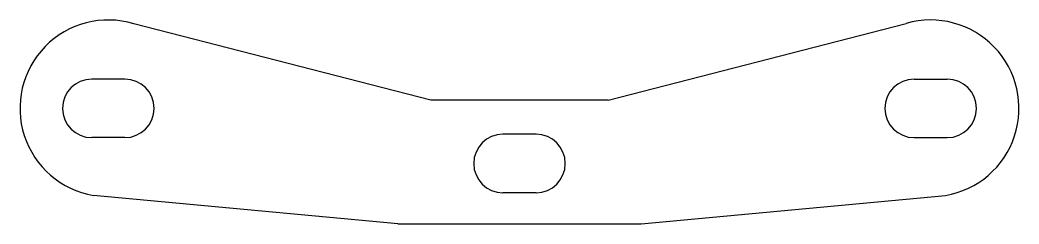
# Model space of a CAD drawing. Extents: x 6 to 458, y 4 to 96.
import ezdxf

# ---------------------------------------------------------------- set-up
doc = ezdxf.new("R2010")
doc.units = 0
doc.layers.get('0').update_dxf_attribs({"linetype": 'CONTINUOUS'})

msp = doc.modelspace()

# ---------------------------------------------------------------- linework, layer by layer
for p, q in [((191.86, 59.86), (57.19, 94.51)), ((272.19, 59.86), (407.32, 94.64)), ((53.15, 69.46), (38.15, 69.46)), ((410.9, 69.46), (425.9, 69.46)), ((272.19, 59.86), (191.86, 59.86)), ((53.15, 42.96), (38.15, 42.96)), ((239.53, 44.47), (224.53, 44.47)), ((410.9, 42.96), (425.9, 42.96)), ((176.86, 3.86), (38.97, 16.77)), ((239.53, 17.97), (224.53, 17.97)), ((287.19, 3.86), (425.09, 16.77)), ((176.86, 3.86), (177.19, 3.86)), ((177.19, 3.86), (287.19, 3.86))]:
    msp.add_line(p, q)
for centre, radius, start, end in [((45.65, 56.21), 40, 73.2421, 260.3777), ((418.4, 56.21), 40, 279.6223, 106.082), ((38.15, 56.21), 13.25, 90, 270), ((53.15, 56.21), 13.25, 270, 90), ((410.9, 56.21), 13.25, 90, 270), ((425.9, 56.21), 13.25, 270, 90), ((224.53, 31.22), 13.25, 90, 270), ((239.53, 31.22), 13.25, 270, 90)]:
    msp.add_arc(centre, radius, start, end)

doc.saveas('drawing.dxf')
